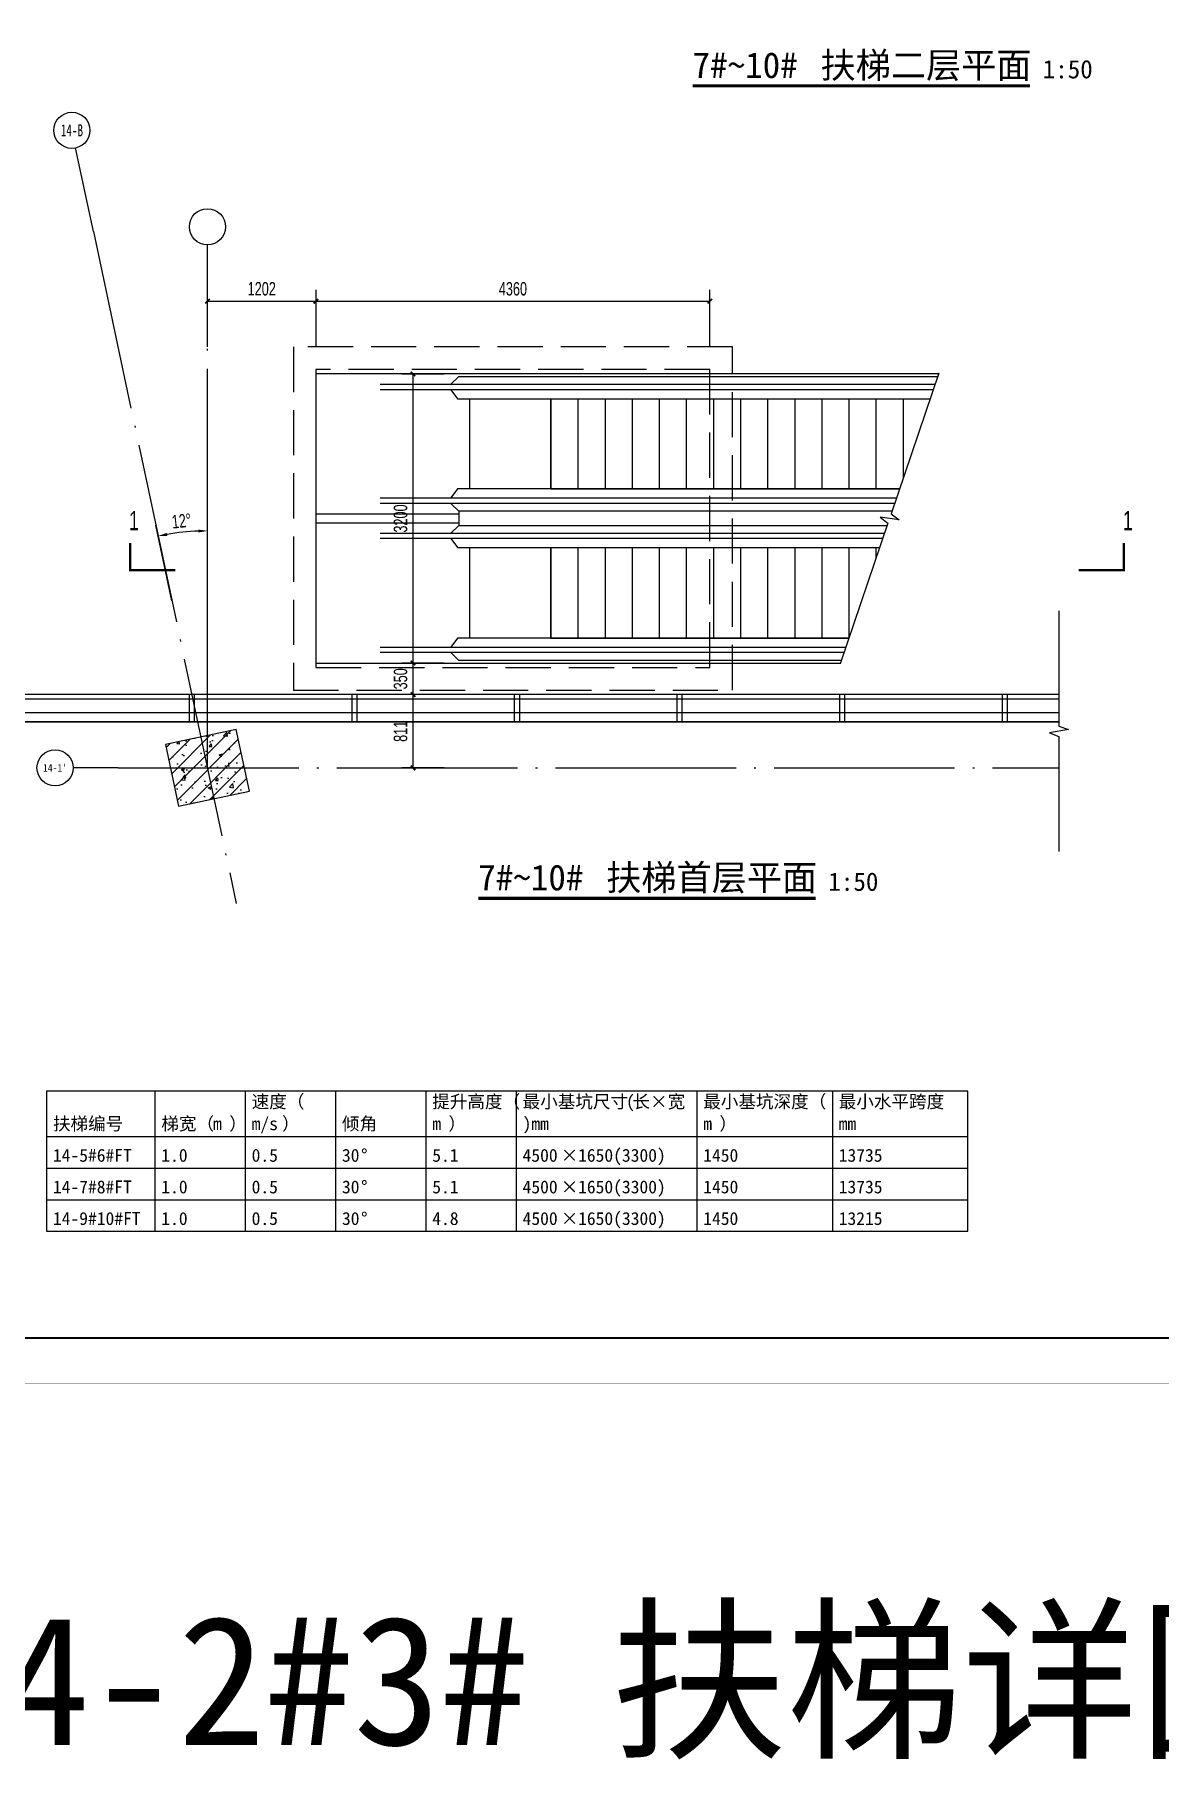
# Model space of a CAD drawing. Extents: x -26219 to 315419, y -160410 to -120810.
# Drawn here: x 182920 to 195376, y -160230 to -141130 of the extents above; entities that cross this region are included whole.
import ezdxf
from ezdxf.enums import TextEntityAlignment as Align
from ezdxf.xclip import XClip

# ---------------------------------------------------------------- set-up
doc = ezdxf.new("R2010")
doc.units = 0
doc.header["$LTSCALE"] = 1000
doc.header["$MEASUREMENT"] = 0
doc.header["$XCLIPFRAME"] = 0
for name, pattern in [('104-14# 核心筒$1$DOTE', [2.42, 2, -0.2, 0.02, -0.2]), ('104-14# 核心筒$2$DOTE', [2.42, 2, -0.2, 0.02, -0.2]), ('DASH', [0.35, 0.25, -0.1]), ('DOTE', [2.42, 2, -0.2, 0.02, -0.2])]:
    doc.linetypes.add(name, pattern=pattern)
for name, color, linetype in [('01-标注_尺寸', 124, 'Continuous'), ('01-标注_符号', 200, 'Continuous'), ('02-TEXT_标注', 130, 'Continuous'), ('03-表格_紫', 197, 'Continuous'), ('104-14# 核心筒$0$AXIS_TEXT', 7, 'Continuous'), ('104-14# 核心筒$1$01-标注_轴线坐标', 132, 'Continuous'), ('104-14# 核心筒$1$02-TEXT_轴号', 7, 'Continuous'), ('104-14# 核心筒$1$05-填充_天正', 26, 'Continuous'), ('104-14# 核心筒$1$A_AXIS-轴线', 36, '104-14# 核心筒$1$DOTE'), ('104-14# 核心筒$1$A_STR-砼柱', 51, 'Continuous'), ('104-14# 核心筒$2$A_AXIS-轴线', 36, '104-14# 核心筒$2$DOTE'), ('14#楼幕墙$1$A-C_玻璃幕墙', 140, 'Continuous'), ('14#楼幕墙$1$A-TECH_结构', 21, 'Continuous'), ('A-C_玻璃幕墙', 140, 'Continuous'), ('A-E_楼梯', 171, 'Continuous'), ('A-TECH_结构', 21, 'Continuous'), ('AXIS_TEXT', 7, 'Continuous'), ('DIM_SYMB', 3, 'Continuous'), ('建-标注-文本', 254, 'Continuous')]:
    doc.layers.add(name, color=color, linetype=linetype)
doc.styles.add('104-14# 核心筒$1$_TCH_AXIS', font='STXIHEI_0.TTF', dxfattribs={"width": 0.75})
doc.styles.add('_TCH_DIM_T3', font='ros.shx', dxfattribs={"width": 0.705882, "bigfont": 'jd.shx'})
doc.styles.add('_TCH_LABEL', font='ros.shx', dxfattribs={"bigfont": 'jd.shx'})
doc.styles.add('COMPLEX', font='COMPLEX')
doc.styles.get("Standard").update_dxf_attribs({"font": 'STXIHEI_0.TTF'})
doc.dimstyles.new('_TCH_ARCH&&50', dxfattribs={"dimtxt": 148.75, "dimasz": 50, "dimexe": 125, "dimexo": 150, "dimgap": 63.125, "dimtad": 1, "dimdec": 0, "dimzin": 0, "dimdsep": 46, "dimtxsty": '_TCH_DIM_T3', "dimblk": 'ARCHTICK', "dimcen": 0.09, "dimclrt": 7, "dimazin": 2, "dimtfac": 1, "dimtdec": 0, "dimtix": 1, "dimtmove": 2, "dimatfit": 3, "dimfxl": 0, "dimtolj": 1, "dimtzin": 0, "dimarcsym": 0})
doc.dimstyles.new('_TCH_ARROW&&50', dxfattribs={"dimtxt": 148.75, "dimasz": 100, "dimexe": 125, "dimexo": 150, "dimgap": 50, "dimtad": 1, "dimdec": 0, "dimzin": 0, "dimdsep": 46, "dimtxsty": '_TCH_DIM_T3', "dimcen": 0.09, "dimclrt": 7, "dimazin": 2, "dimtfac": 1, "dimtdec": 0, "dimtix": 1, "dimtmove": 2, "dimatfit": 3, "dimfxl": 0, "dimtolj": 1, "dimtzin": 0, "dimarcsym": 0})

# ---------------------------------------------------------------- blocks, each defined once
blk = doc.blocks.new('104-14# 核心筒')
at = {"layer": '104-14# 核心筒$2$A_AXIS-轴线'}
for p, q in [((-9370.1, 105800), (120259.9, 105800)), ((-24839, 16700), (120259.9, 16700)), ((-24839, 11750), (120259.9, 11750)), ((-24839, 7700), (120259.9, 7700))]:
    blk.add_line(p, q, dxfattribs=at)
blk = doc.blocks.new('图框-A1+1-4')
for points, const_width in [([(0, 0), (1051, 0), (1051, 594), (0, 594)], 0.05), ([(976, 584), (25, 584), (25, 10), (976, 10)], 0.5)]:
    blk.add_lwpolyline(points, close=True, dxfattribs=dict(const_width=const_width))
blk = doc.blocks.new('14#楼幕墙$0$A$C678332E3')
blk.add_lwpolyline([(0, 0), (60, 0), (60, 300), (0, 300)], close=True)
blk = doc.blocks.new('_AXISO')
blk.add_circle((0, 0), 0.5)
at = {"layer": 'AXIS_TEXT', "style": 'COMPLEX', "width": 1.041667}
blk.add_attdef('A', text='', height=0.56, dxfattribs=at).set_placement((-0.25, -0.28), (0.25, -0.28), align=Align.FIT)
blk = doc.blocks.new('_ArchTick')
at = {"color": 0, "linetype": 'ByBlock', "const_width": 0.4}
blk.add_lwpolyline([(-0.5, -0.5), (0.5, 0.5)], dxfattribs=at)
blk = doc.blocks.new('*D1506')
at = {"layer": '01-标注_尺寸', "color": 0, "lineweight": -2, "transparency": 16777216}
for p, q in [((187456, -144889), (186986, -144889)), ((187111, -148089), (187111, -144889)), ((187456, -148089), (186986, -148089))]:
    blk.add_line(p, q, dxfattribs=at)
at = {"layer": 'Defpoints', "color": 0, "transparency": 16777216}
for p in [(187111, -144889), (187606, -144889), (187606, -148089)]:
    blk.add_point(p, dxfattribs=at)
at = {"layer": '01-标注_尺寸', "color": 0, "lineweight": -2, "transparency": 16777216, "xscale": 50, "yscale": 50, "zscale": 50}
for p, rotation in [((187111, -144889), 90), ((187111, -148089), 270)]:
    blk.add_blockref('_ArchTick', p, dxfattribs=dict(at, rotation=rotation))
at = {"layer": '01-标注_尺寸', "color": 7, "transparency": 16777216, "insert": (186973, -146489), "char_height": 148.8, "attachment_point": 5, "rotation": 90, "style": '_TCH_DIM_T3'}
blk.add_mtext('\\A1;3200', dxfattribs=at)
blk = doc.blocks.new('*D1507')
at = {"layer": '01-标注_尺寸', "color": 0, "lineweight": -2, "transparency": 16777216}
for p, q in [((187456, -148089), (186986, -148089)), ((187111, -148439), (187111, -148089)), ((187456, -148439), (186986, -148439))]:
    blk.add_line(p, q, dxfattribs=at)
at = {"layer": 'Defpoints', "color": 0, "transparency": 16777216}
for p in [(187111, -148089), (187606, -148089), (187606, -148439)]:
    blk.add_point(p, dxfattribs=at)
at = {"layer": '01-标注_尺寸', "color": 0, "lineweight": -2, "transparency": 16777216, "xscale": 50, "yscale": 50, "zscale": 50}
for p, rotation in [((187111, -148089), 90), ((187111, -148439), 270)]:
    blk.add_blockref('_ArchTick', p, dxfattribs=dict(at, rotation=rotation))
at = {"layer": '01-标注_尺寸', "color": 7, "transparency": 16777216, "insert": (186973, -148264), "char_height": 148.8, "attachment_point": 5, "rotation": 90, "style": '_TCH_DIM_T3'}
blk.add_mtext('\\A1;350', dxfattribs=at)
blk = doc.blocks.new('*D1508')
at = {"layer": '01-标注_尺寸', "color": 0, "lineweight": -2, "transparency": 16777216}
for p, q in [((187456, -148439), (186986, -148439)), ((187111, -149250), (187111, -148439)), ((187456, -149250), (186986, -149250))]:
    blk.add_line(p, q, dxfattribs=at)
at = {"layer": 'Defpoints', "color": 0, "transparency": 16777216}
for p in [(187111, -148439), (187606, -148439), (187606, -149250)]:
    blk.add_point(p, dxfattribs=at)
at = {"layer": '01-标注_尺寸', "color": 0, "lineweight": -2, "transparency": 16777216, "xscale": 50, "yscale": 50, "zscale": 50}
for p, rotation in [((187111, -148439), 90), ((187111, -149250), 270)]:
    blk.add_blockref('_ArchTick', p, dxfattribs=dict(at, rotation=rotation))
at = {"layer": '01-标注_尺寸', "color": 7, "transparency": 16777216, "insert": (186973, -148845), "char_height": 148.8, "attachment_point": 5, "rotation": 90, "style": '_TCH_DIM_T3'}
blk.add_mtext('\\A1;811', dxfattribs=at)
blk = doc.blocks.new('*D1509')
at = {"layer": '01-标注_尺寸', "color": 0, "lineweight": -2, "transparency": 16777216}
for p, q in [((184442, -147402), (184263, -146561)), ((184835, -147361), (184835, -146501))]:
    blk.add_line(p, q, dxfattribs=at)
blk.add_arc((184835, -149250), 2624, 92.1835, 99.8165, dxfattribs=at)
at = {"layer": '01-标注_尺寸', "color": 0, "transparency": 16777216}
for points in [[(184390, -146681), (184384, -146648), (184289, -146683)], [(184734, -146611), (184735, -146644), (184835, -146626)]]:
    blk.add_solid(points, dxfattribs=at)
at = {"layer": 'Defpoints', "color": 0, "transparency": 16777216}
for p in [(184652, -146632), (184473, -147549), (184835, -147511), (184835, -149250)]:
    blk.add_point(p, dxfattribs=at)
at = {"layer": '01-标注_尺寸', "color": 7, "transparency": 16777216, "insert": (184547, -146516), "char_height": 148.8, "attachment_point": 5, "rotation": 6, "style": '_TCH_DIM_T3'}
blk.add_mtext('\\A1;12°', dxfattribs=at)
blk = doc.blocks.new('*D1510')
at = {"layer": '01-标注_尺寸', "color": 0, "lineweight": -2, "transparency": 16777216}
for p, q in [((186037, -144588), (186037, -143958)), ((190397, -144588), (190397, -143958)), ((186037, -144083), (190397, -144083))]:
    blk.add_line(p, q, dxfattribs=at)
at = {"layer": 'Defpoints', "color": 0, "transparency": 16777216}
for p in [(190397, -144083), (186037, -144738), (190397, -144738)]:
    blk.add_point(p, dxfattribs=at)
at = {"layer": '01-标注_尺寸', "color": 0, "lineweight": -2, "transparency": 16777216, "xscale": 50, "yscale": 50, "zscale": 50, "rotation": 180}
blk.add_blockref('_ArchTick', (186037, -144083), dxfattribs=at)
at = {"layer": '01-标注_尺寸', "color": 0, "lineweight": -2, "transparency": 16777216, "xscale": 50, "yscale": 50, "zscale": 50}
blk.add_blockref('_ArchTick', (190397, -144083), dxfattribs=at)
at = {"layer": '01-标注_尺寸', "color": 7, "transparency": 16777216, "insert": (188217, -143946), "char_height": 148.8, "attachment_point": 5, "style": '_TCH_DIM_T3'}
blk.add_mtext('\\A1;4360', dxfattribs=at)
blk = doc.blocks.new('*D1511')
at = {"layer": '01-标注_尺寸', "color": 0, "lineweight": -2, "transparency": 16777216}
for p, q in [((184835, -144588), (184835, -143958)), ((186037, -144588), (186037, -143958)), ((184835, -144083), (186037, -144083))]:
    blk.add_line(p, q, dxfattribs=at)
at = {"layer": 'Defpoints', "color": 0, "transparency": 16777216}
for p in [(186037, -144083), (184835, -144738), (186037, -144738)]:
    blk.add_point(p, dxfattribs=at)
at = {"layer": '01-标注_尺寸', "color": 0, "lineweight": -2, "transparency": 16777216, "xscale": 50, "yscale": 50, "zscale": 50, "rotation": 180}
blk.add_blockref('_ArchTick', (184835, -144083), dxfattribs=at)
at = {"layer": '01-标注_尺寸', "color": 0, "lineweight": -2, "transparency": 16777216, "xscale": 50, "yscale": 50, "zscale": 50}
blk.add_blockref('_ArchTick', (186037, -144083), dxfattribs=at)
at = {"layer": '01-标注_尺寸', "color": 7, "transparency": 16777216, "insert": (185436, -143946), "char_height": 148.8, "attachment_point": 5, "style": '_TCH_DIM_T3'}
blk.add_mtext('\\A1;1202', dxfattribs=at)

msp = doc.modelspace()

# ---------------------------------------------------------------- hatches: boundary and pattern name
at = {"layer": '104-14# 核心筒$1$05-填充_天正'}
h = msp.add_hatch(dxfattribs=at)
h.set_pattern_fill('钢筋混凝土', color=256, scale=50, style=0)
h.set_pattern_definition([(45, (0, 0), (-88.38835, 88.38835), []), (50, (0, 0), (358.6301, -31.37607), [37.5, -412.5]), (355, (0, 0), (-69.37567, 376.09607), [30, -330]), (100.4514, (29.9, -2.6), (289.2547, 344.71977), [31.8701, -350.57106]), (46.1842, (0, 100), (533.6205, -82.7595), [56.25, -618.75]), (96.6356, (44.47, 93.1), (467.3314, 487.0589), [47.8051, -525.8565]), (351.1842, (0, 100), (467.331, 487.0593), [45, -495]), (21, (50, 75), (298.45353, -201.30945), [37.5, -412.5]), (326, (50, 75), (121.65767, 362.575), [30, -330]), (71.4514, (74.87, 58.22), (420.1113, 161.26525), [31.8701, -350.57106]), (37.5, (0, 0), (6.07993, 166.44693), [0, -326, 0, -335, 0, -331.25]), (7.5, (0, 0), (131.53477, 197.20586), [0, -191, 0, -318.5, 0, -126.25]), (327.5, (-111.5, 0), (266.91122, -11.277436), [0, -125, 0, -390, 0, -517.5]), (317.5, (-161.5, 0), (291.59308, 50.0525), [0, -162.5, 0, -259, 0, -367.5])])
h.paths.add_polyline_path([(184370.7, -148990.8), (184516.2, -149675.5), (185298.7, -149509.1), (185153.2, -148824.4)])

# ---------------------------------------------------------------- linework, layer by layer
at = {"layer": '01-标注_尺寸'}
for p, q in [((184834.7, -143958.3), (184834.7, -143458.3)), ((183847.7, -149250), (183347.7, -149250))]:
    msp.add_line(p, q, dxfattribs=at)
at = {"layer": '01-标注_符号'}
for points in [[(192933.2, -144878.2), (192404.9, -146435.5), (192492.1, -146505.4), (192281.3, -146473), (192368.8, -146542), (191840.5, -148099.3)], [(194262.4, -147512.5), (194262.4, -148788.4), (194367.4, -148826.6), (194157.4, -148863.6), (194262.4, -148900.9), (194262.4, -150176.8)]]:
    msp.add_lwpolyline(points, dxfattribs=at)
at = {"layer": '01-标注_符号', "const_width": 25}
for points in [[(183978.5, -146761.8), (183978.5, -147061.8), (184478.5, -147061.8)], [(194482.3, -147061.8), (194982.3, -147061.8), (194982.3, -146761.8)]]:
    msp.add_lwpolyline(points, dxfattribs=at)
at = {"layer": '03-表格_紫'}
msp.add_lwpolyline([(183054, -154381.3), (193254, -154381.3), (193254, -152831.3), (183054, -152831.3)], close=True, dxfattribs=at)
for points in [[(184254, -152831.3), (184254, -154381.3)], [(185254, -152831.3), (185254, -154381.3)], [(186254, -152831.3), (186254, -154381.3)], [(187254, -152831.3), (187254, -154381.3)], [(188254, -152831.3), (188254, -154381.3)], [(190254, -152831.3), (190254, -154381.3)], [(191754, -152831.3), (191754, -154381.3)], [(183054, -153331.3), (193254, -153331.3)], [(183054, -153681.3), (193254, -153681.3)], [(183054, -154031.3), (193254, -154031.3)]]:
    msp.add_lwpolyline(points, dxfattribs=at)
at = {"layer": '104-14# 核心筒$1$01-标注_轴线坐标'}
msp.add_line((183572.4, -143311.3), (183375.8, -142386.4), dxfattribs=at)
msp.add_circle((183334.2, -142190.8), 200, dxfattribs=at)
at = {"layer": '104-14# 核心筒$1$A_AXIS-轴线', "linetype": 'DOTE'}
for p, q in [((183572.4, -143311.3), (185153.5, -150750)), ((184834.7, -149250), (184834.7, -144250)), ((183847.7, -149250), (194262.4, -149250))]:
    msp.add_line(p, q, dxfattribs=at)
at = {"layer": '104-14# 核心筒$1$A_STR-砼柱'}
for p, q in [((185153.2, -148824.4), (184370.7, -148990.8)), ((185298.7, -149509.1), (185153.2, -148824.4)), ((184370.7, -148990.8), (184516.2, -149675.5)), ((184516.2, -149675.5), (185298.7, -149509.1))]:
    msp.add_line(p, q, dxfattribs=at)
at = {"layer": '14#楼幕墙$1$A-C_玻璃幕墙'}
for p, q in [((194262.4, -148439.3), (181834.7, -148439.3)), ((194262.4, -148489.3), (181834.7, -148489.3)), ((194262.4, -148639.3), (181834.7, -148639.3))]:
    msp.add_line(p, q, dxfattribs=at)
at = {"layer": '14#楼幕墙$1$A-TECH_结构'}
msp.add_line((194262.4, -148739.3), (181834.7, -148739.3), dxfattribs=at)
at = {"layer": 'A-C_玻璃幕墙'}
msp.add_lwpolyline([(194262.4, -148439.3), (181834.7, -148439.3)], dxfattribs=at)
at = {"layer": 'A-E_楼梯'}
for p, q in [((192929.8, -144888.2), (186036.8, -144888.2)), ((186036.8, -146436.2), (186036.8, -144888.2)), ((187531.3, -145003.2), (187617.3, -144917.2)), ((187617.3, -144917.2), (192919.9, -144917.2)), ((186747.7, -145003.2), (192890.8, -145003.2)), ((192870.4, -145063.2), (186747.7, -145063.2)), ((187531.3, -145063.2), (187604.1, -145162.2)), ((187604.1, -145162.2), (192836.8, -145162.2)), ((187736.8, -145162.2), (187736.8, -146162.2)), ((188636.8, -145162.2), (192836.8, -145162.2)), ((188636.8, -145162.2), (188636.8, -146162.2)), ((188636.8, -146162.2), (188636.8, -145162.2)), ((188936.8, -145162.2), (188936.8, -146162.2)), ((189236.8, -145162.2), (189236.8, -146162.2)), ((189536.8, -145162.2), (189536.8, -146162.2)), ((189836.8, -145162.2), (189836.8, -146162.2)), ((190136.8, -145162.2), (190136.8, -146162.2)), ((190436.8, -145162.2), (190436.8, -146162.2)), ((190736.8, -145162.2), (190736.8, -146162.2)), ((191036.8, -145162.2), (191036.8, -146162.2)), ((191336.8, -145162.2), (191336.8, -146162.2)), ((191636.8, -145162.2), (191636.8, -146162.2)), ((191936.8, -145162.2), (191936.8, -146162.2)), ((192236.8, -145162.2), (192236.8, -146162.2)), ((192536.8, -145162.2), (192536.8, -146046.6)), ((186747.7, -146261.2), (192464, -146261.2)), ((187604.1, -146162.2), (187531.3, -146261.2)), ((192497.6, -146162.2), (187604.1, -146162.2)), ((188636.8, -146162.2), (192497.6, -146162.2)), ((186036.8, -146436.2), (187617.3, -146436.2)), ((192443.7, -146321.2), (186747.7, -146321.2)), ((187617.3, -146407.2), (187531.3, -146321.2)), ((192414.5, -146407.2), (187617.3, -146407.2)), ((187617.3, -146407.2), (187617.3, -146565.2)), ((186036.8, -146536.2), (187617.3, -146536.2)), ((186036.8, -148089.2), (186036.8, -146536.2)), ((186747.7, -146651.2), (192331.7, -146651.2)), ((187531.3, -146651.2), (187617.3, -146565.2)), ((187617.3, -146565.2), (192360.9, -146565.2)), ((192311.3, -146711.2), (186747.7, -146711.2)), ((187531.3, -146711.2), (187604.1, -146810.2)), ((187604.1, -146810.2), (192277.8, -146810.2)), ((187736.8, -146810.2), (187736.8, -147815.2)), ((188636.8, -146810.2), (192277.8, -146810.2)), ((188636.8, -146810.2), (188636.8, -147815.2)), ((188636.8, -147815.2), (188636.8, -146810.2)), ((188936.8, -146810.2), (188936.8, -147815.2)), ((189236.8, -146810.2), (189236.8, -147815.2)), ((189536.8, -146810.2), (189536.8, -147815.2)), ((189836.8, -146810.2), (189836.8, -147815.2)), ((190136.8, -146810.2), (190136.8, -147815.2)), ((190436.8, -146810.2), (190436.8, -147815.2)), ((190736.8, -146810.2), (190736.8, -147815.2)), ((191036.8, -146810.2), (191036.8, -147815.2)), ((191336.8, -146810.2), (191336.8, -147815.2)), ((191636.8, -146810.2), (191636.8, -147815.2)), ((191936.8, -146810.2), (191936.8, -147815.2)), ((192236.8, -146810.2), (192236.8, -146930.9)), ((187604.1, -147815.2), (187531.3, -147914.2)), ((191936.8, -147815.2), (187604.1, -147815.2)), ((188636.8, -147815.2), (191936.8, -147815.2)), ((186747.7, -147914.2), (191903.2, -147914.2)), ((191882.9, -147974.2), (186747.7, -147974.2)), ((187617.3, -148060.2), (187531.3, -147974.2)), ((186036.8, -148089.2), (191843.9, -148089.2)), ((191853.7, -148060.2), (187617.3, -148060.2))]:
    msp.add_line(p, q, dxfattribs=at)
at = {"layer": 'A-TECH_结构', "linetype": 'DASH', "ltscale": 2}
for points in [[(190646.7, -144588.4), (185786.7, -144588.4), (185786.7, -148388.4), (190646.7, -148388.4)], [(190396.7, -144838.4), (186036.7, -144838.4), (186036.7, -148138.4), (190396.7, -148138.4)]]:
    msp.add_lwpolyline(points, close=True, dxfattribs=at)
at = {"layer": 'A-TECH_结构'}
msp.add_lwpolyline([(181834.7, -148739.3), (194262.4, -148739.3)], dxfattribs=at)
at = {"layer": 'DIM_SYMB', "const_width": 35}
for points in [[(190205.6, -141697.6), (193942.2, -141697.6)], [(187832.4, -150695.4), (191569, -150695.4)]]:
    msp.add_lwpolyline(points, dxfattribs=at)

# ---------------------------------------------------------------- block references
at = {"xscale": 50, "yscale": 50, "zscale": 50}
msp.add_blockref('图框-A1+1-4', (178767.6, -156062.5), dxfattribs=at)
ref = msp.add_blockref('104-14# 核心筒', (201591, -159600))
XClip(ref).set_block_clipping_path([(32000, 6700), (42400, 18198.7390783391)])
ref = msp.add_blockref('104-14# 核心筒', (150626, -164550))
XClip(ref).set_block_clipping_path([(94550.0000000024, 12139.8027840568), (105750.0000113929, 22499.9999875159)])
ref = msp.add_blockref('104-14# 核心筒', (162825.3, -253650))
XClip(ref).set_block_clipping_path([(94442.2879467641, 101022.6274729816), (105150.0000113929, 111550)])
for p in [(184632.4, -148739.3), (186432.4, -148739.3), (188232.4, -148739.3), (190032.4, -148739.3), (191832.4, -148739.3), (193632.4, -148739.3)]:
    msp.add_blockref('14#楼幕墙$0$A$C678332E3', p)
at = {"layer": '01-标注_尺寸', "xscale": 400, "yscale": 400, "zscale": 400}
msp.add_blockref('_AXISO', (184834.7, -143258.3), dxfattribs=at)
at = {"layer": '01-标注_尺寸'}
ref = msp.add_blockref('_AXISO', (183147.7, -149250), dxfattribs=dict(at, xscale=400, yscale=400, zscale=400))
ref.add_attrib('A', "14-1'", dxfattribs={"layer": '104-14# 核心筒$1$02-TEXT_轴号', "height": 86.68, "style": '104-14# 核心筒$1$_TCH_AXIS', "width": 1.395594}).set_placement((183014.6, -149293.3), (183280.9, -149293.3), align=Align.FIT)

# ---------------------------------------------------------------- texts
at = {"layer": '02-TEXT_标注', "style": '_TCH_LABEL', "width": 0.705882}
for p in [(183966, -146618.1), (194969.8, -146618.1)]:
    msp.add_text('1', height=212.5, dxfattribs=at).set_placement(p)
at = {"layer": '02-TEXT_标注', "color": 0}
for s, p in [('扶梯详图', (189301.1, -160068.3)), ('304-2#3#', (180623.7, -160068.3))]:
    msp.add_text(s, height=1427.13, dxfattribs=at).set_placement(p)
at = {"layer": '03-表格_紫'}
for s, height, p in [('速度（', 142.71, (185324, -153016.3)), ('提升高度（', 142.71, (187324, -153016.3)), ('最小基坑尺寸', 142.71, (188324, -153016.3)), ('(', 142.7, (189470.3, -153016.3)), ('长×宽', 142.71, (189540.8, -153016.3)), ('最小基坑深度（', 142.71, (190324, -153016.3)), ('最小水平跨度', 142.71, (191824, -153016.3)), ('扶梯编号', 142.71, (183124, -153261.3)), ('梯宽（', 142.71, (184324, -153261.3)), ('m', 142.7, (184897.2, -153261.3)), ('）', 142.7, (185076.4, -153261.3)), ('m/s', 142.71, (185324, -153261.3)), ('）', 142.7, (185660.9, -153261.3)), ('倾角', 142.71, (186324, -153261.3)), ('m', 142.7, (187324, -153261.3)), ('）', 142.7, (187503.2, -153261.3)), (')mm', 142.71, (188324, -153261.3)), ('m', 142.7, (190324, -153261.3)), ('）', 142.7, (190503.2, -153261.3)), ('mm', 142.71, (191824, -153261.3)), ('14-5#6#FT', 142.71, (183124, -153611.3)), ('1.0', 142.71, (184324, -153611.3)), ('0.5', 142.71, (185324, -153611.3)), ('30', 142.71, (186324, -153611.3)), ('°', 142.7, (186535.7, -153611.3)), ('5.1', 142.71, (187324, -153611.3)), ('4500', 142.71, (188324, -153611.3)), ('×', 142.7, (188747.4, -153611.3)), ('1650(3300)', 142.71, (188938.4, -153611.3)), ('1450', 142.71, (190324, -153611.3)), ('13735', 142.71, (191824, -153611.3)), ('14-7#8#FT', 142.71, (183124, -153961.3)), ('1.0', 142.71, (184324, -153961.3)), ('0.5', 142.71, (185324, -153961.3)), ('30', 142.71, (186324, -153961.3)), ('°', 142.7, (186535.7, -153961.3)), ('5.1', 142.71, (187324, -153961.3)), ('4500', 142.71, (188324, -153961.3)), ('×', 142.7, (188747.4, -153961.3)), ('1650(3300)', 142.71, (188938.4, -153961.3)), ('1450', 142.71, (190324, -153961.3)), ('13735', 142.71, (191824, -153961.3)), ('14-9#10#FT', 142.71, (183124, -154311.3)), ('1.0', 142.71, (184324, -154311.3)), ('0.5', 142.71, (185324, -154311.3)), ('30', 142.71, (186324, -154311.3)), ('°', 142.7, (186535.7, -154311.3)), ('4.8', 142.71, (187324, -154311.3)), ('4500', 142.71, (188324, -154311.3)), ('×', 142.7, (188747.4, -154311.3)), ('1650(3300)', 142.71, (188938.4, -154311.3)), ('1450', 142.71, (190324, -154311.3)), ('13215', 142.71, (191824, -154311.3))]:
    msp.add_text(s, height=height, dxfattribs=at).set_placement(p)
at = {"layer": '104-14# 核心筒$0$AXIS_TEXT', "style": '104-14# 核心筒$1$_TCH_AXIS', "width": 0.916172}
msp.add_text('14-B', height=133, dxfattribs=at).set_placement((183211, -142257.3), (183457.4, -142257.3), align=Align.FIT)
at = {"layer": '建-标注-文本'}
for s, height, p in [('7#~10#', 285.43, (190205.6, -141611.9)), ('扶梯二层平面', 285.43, (191622.5, -141611.9)), ('1:50', 203.88, (194082.2, -141615.7)), ('扶梯首层平面', 285.43, (189249.2, -150606.5)), ('7#~10#', 285.43, (187832.4, -150606.5)), ('1:50', 203.88, (191709, -150611.5))]:
    msp.add_text(s, height=height, dxfattribs=at).set_placement(p)

# ---------------------------------------------------------------- dimensions: what is measured, and where the dimension line sits
at = {"layer": '01-标注_尺寸'}
for p1, p2, distance, picture, middle in [((184834.7, -144738.4), (186036.7, -144738.4), 655.1, '*D1511', (185435.7, -143945.8)), ((186036.7, -144738.4), (190396.7, -144738.4), 655.1, '*D1510', (188216.7, -143945.8)), ((187605.9, -148089.2), (187605.9, -144889.2), 495, '*D1506', (186973.4, -146489.2)), ((187605.9, -148439.2), (187605.9, -148089.2), 495, '*D1507', (186973.4, -148264.2)), ((187605.9, -149250), (187605.9, -148439.2), 495, '*D1508', (186973.4, -148844.6))]:
    dim = msp.add_aligned_dim(p1=p1, p2=p2, distance=distance, dimstyle='_TCH_ARCH&&50', dxfattribs=at)
    dim.commit()
    dim.dimension.update_dxf_attribs({"geometry": picture, "text_midpoint": middle})
dim = msp.add_angular_dim_3p(base=(184651.6, -146632.2), center=(184834.7, -149250), p1=(184834.7, -147511), p2=(184473.1, -147549), dimstyle='_TCH_ARROW&&50', dxfattribs=at)
dim.commit()
dim.dimension.update_dxf_attribs({"geometry": '*D1509', "text_midpoint": (184547.4, -146516.4)})

doc.saveas('drawing.dxf')
